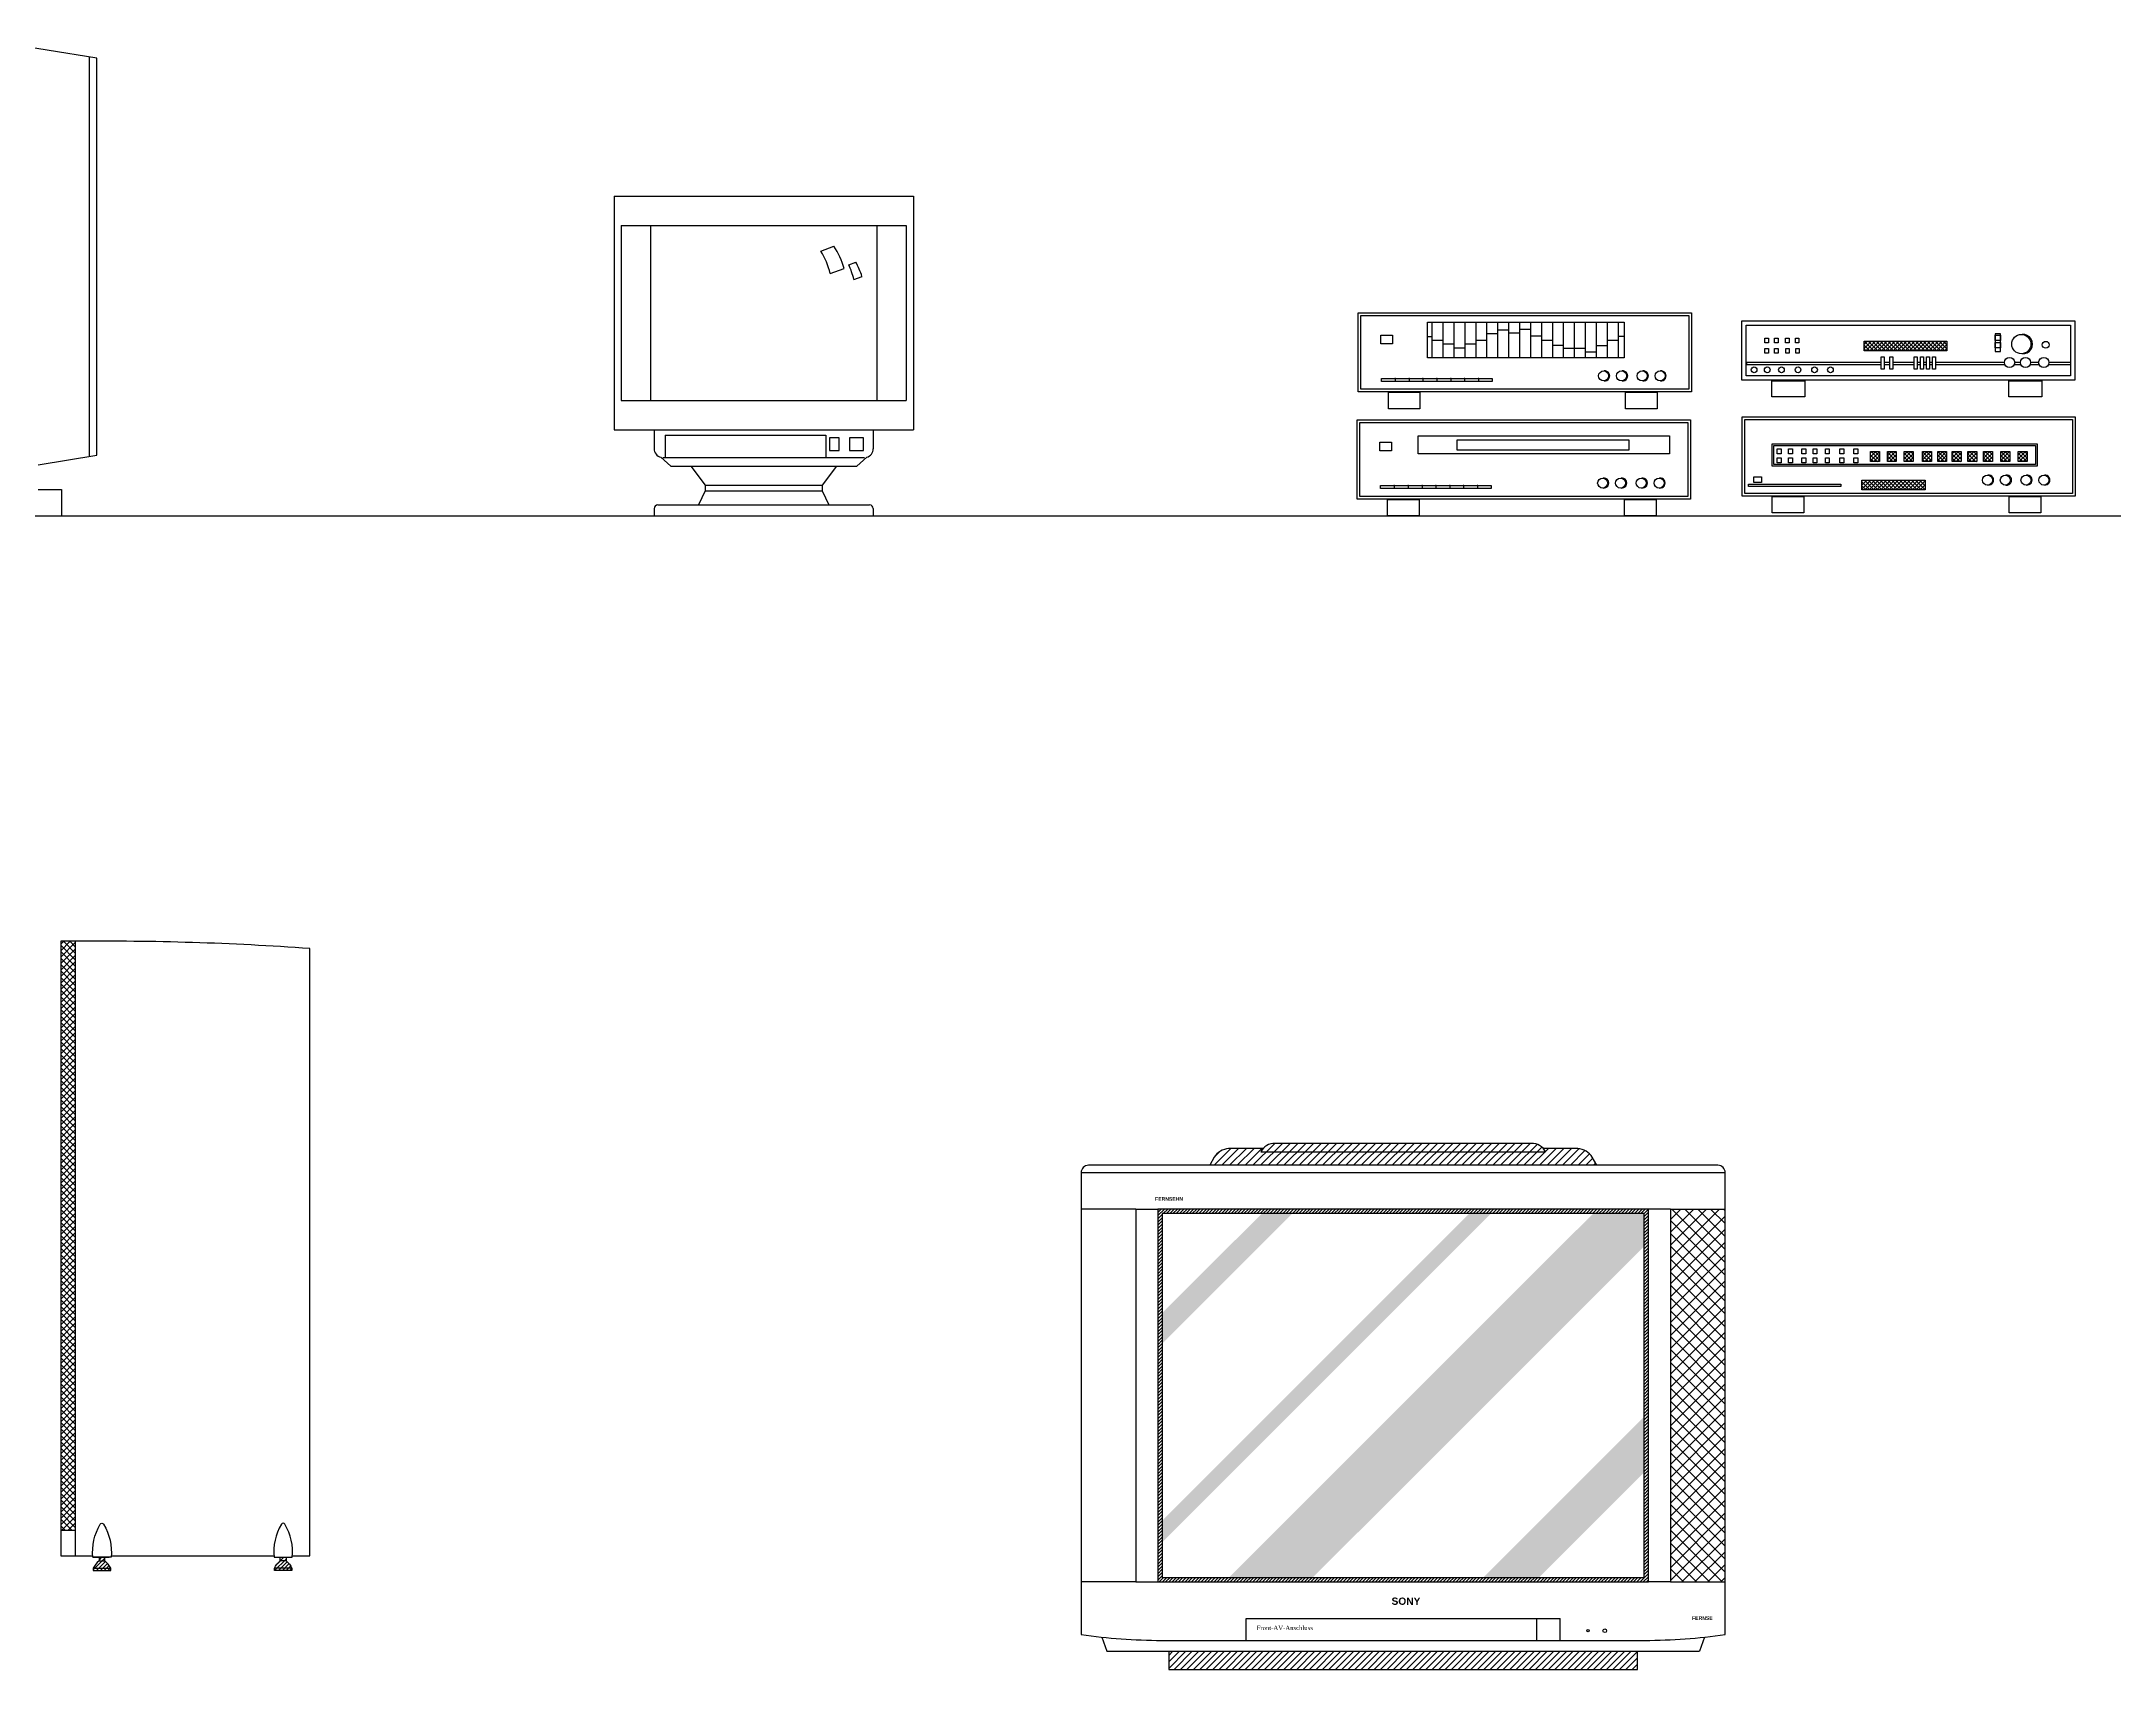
# Model space of a CAD drawing. Header units: inches. Extents: x 11.8 to 54.3, y 10.8 to 35.6.
# Drawn here: x 37.665 to 40.504, y 19.918 to 22.148 of the extents above; entities that cross this region are included whole.
import ezdxf
from ezdxf.enums import TextEntityAlignment as Align

# ---------------------------------------------------------------- set-up
doc = ezdxf.new("R2010")
doc.units = ezdxf.units.IN
doc.header["$MEASUREMENT"] = 0
for name, color, linetype in [('02', 2, 'Continuous'), ('1', 1, 'Continuous'), ('4', 4, 'Continuous'), ('8', 8, 'Continuous')]:
    doc.layers.add(name, color=color, linetype=linetype)
doc.styles.add('HT2', font='swisseb.ttf')
doc.styles.add('STYLE5', font='dutchi.ttf')
pattern_1 = [(45, (-18.7713383, 23.102771), (-0.00265165043, 0.00265165043), [])]
pattern_2 = [(45, (62.8663164, 12.80848), (-0.00269407684, 0.00269407684), []), (135, (62.8663164, 12.80848), (-0.00269407684, -0.00269407684), [])]

msp = doc.modelspace()

# ---------------------------------------------------------------- hatches: boundary and pattern name
at = {"layer": '1'}
h = msp.add_hatch(dxfattribs=at)
h.set_pattern_fill('LINE', color=256, scale=0.12, angle=90, style=0)
h.set_pattern_definition([(90, (8.144823, -35.885623), (-0.015, 9e-19), [])])
h.paths.add_polyline_path([(39.5636, 21.7635), (39.5636, 21.7149), (39.8329, 21.7149), (39.8329, 21.7635)])
at = {"layer": '8'}
h = msp.add_hatch(dxfattribs=at)
h.set_pattern_fill('ANSI37', color=256, scale=0.0012, style=0)
h.set_pattern_definition([(45, (63.604928, 13.149457), (-0.00269407684, 0.00269407684), []), (135, (63.604928, 13.149457), (-0.00269407684, -0.00269407684), [])])
h.paths.add_polyline_path([(40.1615, 21.7377), (40.1615, 21.7245), (40.2745, 21.7245), (40.2745, 21.7377)])
h = msp.add_hatch(dxfattribs=at)
h.set_pattern_fill('ANSI37', color=256, scale=0.0012, style=0)
h.set_pattern_definition(pattern_2)
h.paths.add_polyline_path([(40.1825, 21.5726), (40.1825, 21.5864), (40.1702, 21.5864), (40.1702, 21.5726)])
h.paths.add_polyline_path([(40.2054, 21.5726), (40.2054, 21.5864), (40.1932, 21.5864), (40.1932, 21.5726)])
h.paths.add_polyline_path([(40.2284, 21.5726), (40.2284, 21.5864), (40.2161, 21.5864), (40.2161, 21.5726)])
h.paths.add_polyline_path([(40.2536, 21.5864), (40.2414, 21.5864), (40.2414, 21.5726), (40.2536, 21.5726)])
h.paths.add_polyline_path([(40.2621, 21.5726), (40.2743, 21.5726), (40.2743, 21.5864), (40.2621, 21.5864)])
h.paths.add_polyline_path([(40.2942, 21.5726), (40.2942, 21.5864), (40.282, 21.5864), (40.282, 21.5726)])
h.paths.add_polyline_path([(40.3034, 21.5726), (40.3156, 21.5726), (40.3156, 21.5864), (40.3034, 21.5864)])
h.paths.add_polyline_path([(40.3371, 21.5864), (40.3248, 21.5864), (40.3248, 21.5726), (40.3371, 21.5726)])
h.paths.add_polyline_path([(40.3608, 21.5726), (40.3608, 21.5864), (40.3486, 21.5864), (40.3486, 21.5726)])
h.paths.add_polyline_path([(40.3845, 21.5864), (40.3723, 21.5864), (40.3723, 21.5726), (40.3845, 21.5726)])
h = msp.add_hatch(dxfattribs=at)
h.set_pattern_fill('ANSI37', color=256, scale=0.0012, style=0)
h.set_pattern_definition(pattern_2)
h.paths.add_polyline_path([(40.2449, 21.534), (40.2449, 21.5471), (40.1583, 21.5471), (40.1583, 21.534)])
h = msp.add_hatch(dxfattribs=at)
h.set_pattern_fill('ANSI37,_O', color=256, scale=0.05)
h.set_pattern_definition([(45, (-18.7713383, 23.102771), (-0.0044194174, 0.0044194174), []), (135, (-18.7713383, 23.102771), (-0.0044194174, -0.0044194174), [])])
h.paths.add_polyline_path([(37.7117, 20.9154), (37.6917, 20.9154), (37.6917, 20.1084), (37.7117, 20.1084)])
h = msp.add_hatch(dxfattribs=at)
h.set_pattern_fill('ANSI31,_O', color=256, scale=0.06)
h.set_pattern_definition([(45, (-10.4744986, 23.8111395), (-0.0053033009, 0.0053033009), [])])
h.paths.add_polyline_path([(39.3546, 20.6386, 0.277313), (39.3351, 20.6269), (39.7251, 20.6269, 0.277313), (39.7056, 20.6386)])
h.paths.add_polyline_path([(39.7951, 20.6086), (39.7891, 20.6195, 0.228268), (39.7692, 20.6316), (39.7217, 20.6316, -0.066055), (39.7251, 20.6269), (39.3351, 20.6269, -0.066055), (39.3385, 20.6316), (39.2911, 20.6316, 0.228268), (39.2712, 20.6195), (39.2651, 20.6086)])
h = msp.add_hatch(dxfattribs=at)
h.set_pattern_fill('ANSI31,_O', color=256, scale=0.025)
h.set_pattern_definition([(45, (-10.4744986, 23.8111395), (-0.0022097087, 0.0022097087), [])])
h.paths.add_polyline_path([(39.2001, 20.0436), (39.8601, 20.0436), (39.8601, 20.5426), (39.2001, 20.5426)], flags=16)
h.paths.add_polyline_path([(39.1941, 20.0376), (39.8661, 20.0376), (39.8661, 20.5486), (39.1941, 20.5486)])
h = msp.add_hatch(dxfattribs=at)
h.set_pattern_fill('AR-SAND,_O', color=256, scale=0.005)
h.set_pattern_definition([(37.5, (-10.4744986, 23.8111395), (-0.0003149668, 0.0096341188), [0, -0.0076, 0, -0.0085, 0, -0.008125]), (7.5, (-10.474499, 23.81114), (0.0088488835, 0.0141107303), [0, -0.0041, 0, -0.00685, 0, -0.002625]), (327.5, (-10.4806486, 23.8111395), (0.0155707093, 2.82953e-05), [0, -0.0025, 0, -0.009, 0, -0.01175]), (317.5, (-10.480649, 23.81114), (0.015030633, 0.004388378), [0, -0.00125, 0, -0.0059, 0, -0.00675])])
h.paths.add_polyline_path([(39.3785, 20.5426), (39.3367, 20.5426), (39.2001, 20.4061), (39.2001, 20.3643)])
h.paths.add_polyline_path([(39.6506, 20.5426), (39.6209, 20.5426), (39.2001, 20.1218), (39.2001, 20.0921)])
h.paths.add_polyline_path([(39.8601, 20.4976), (39.8601, 20.5426), (39.7904, 20.5426), (39.2914, 20.0436), (39.4062, 20.0436)])
h.paths.add_polyline_path([(39.8601, 20.2133), (39.8601, 20.2642), (39.6395, 20.0436), (39.6904, 20.0436)], flags=17)
h.paths.add_polyline_path([(39.8601, 20.1879), (39.8601, 20.2133), (39.6904, 20.0436), (39.7159, 20.0436)], flags=17)
h = msp.add_hatch(dxfattribs=at)
h.set_pattern_fill('ANSI37', color=256, scale=0.1, style=0)
h.set_pattern_definition([(45, (-25.352997, 18.200208), (-0.0088388348, 0.0088388348), []), (135, (-25.352997, 18.200208), (-0.0088388348, -0.0088388348), [])])
h.paths.add_polyline_path([(39.9711, 20.5486), (39.8961, 20.5486), (39.8961, 20.0376), (39.9711, 20.0376)])
h = msp.add_hatch(dxfattribs=at)
h.set_pattern_fill('ANSI31,_O', color=256, scale=0.03)
h.set_pattern_definition(pattern_1)
h.paths.add_polyline_path([(37.7522, 20.0664), (37.7522, 20.0714), (37.7442, 20.0714), (37.7442, 20.0664)])
h.paths.add_polyline_path([(37.7442, 20.0664, 0.105499), (37.7362, 20.0564), (37.7602, 20.0564, 0.105499), (37.7522, 20.0664)])
h.paths.add_polyline_path([(37.7602, 20.0534), (37.7602, 20.0564), (37.7362, 20.0564), (37.7362, 20.0534)])
h = msp.add_hatch(dxfattribs=at)
h.set_pattern_fill('ANSI31,_O', color=256, scale=0.03)
h.set_pattern_definition(pattern_1)
h.paths.add_polyline_path([(38.0003, 20.0664), (38.0003, 20.0714), (37.9923, 20.0714), (37.9923, 20.0664)])
h.paths.add_polyline_path([(37.9923, 20.0664, 0.105499), (37.9843, 20.0564), (38.0083, 20.0564, 0.105499), (38.0003, 20.0664)])
h.paths.add_polyline_path([(38.0083, 20.0534), (38.0083, 20.0564), (37.9843, 20.0564), (37.9843, 20.0534)])
h = msp.add_hatch(dxfattribs=at)
h.set_pattern_fill('ANSI31,_O', color=256, scale=0.05)
h.set_pattern_definition([(45, (-25.720131, 18.3290676), (-0.0044194174, 0.0044194174), [])])
h.paths.add_polyline_path([(39.8511, 19.9176), (39.8511, 19.9426), (39.2091, 19.9426), (39.2091, 19.9176)])

# ---------------------------------------------------------------- linework, layer by layer
at = {"layer": '02'}
for p, q in [((37.7313, 21.5797), (37.7313, 22.127)), ((38.4594, 21.8963), (38.8494, 21.8963)), ((38.4594, 21.8963), (38.4594, 21.6563)), ((38.4994, 21.8963), (38.4994, 21.6563)), ((38.8094, 21.8963), (38.8094, 21.6563)), ((38.8494, 21.8963), (38.8494, 21.6563)), ((38.7326, 21.8612), (38.7504, 21.8678)), ((38.7454, 21.8303), (38.7645, 21.8374)), ((38.7709, 21.8424), (38.7805, 21.846)), ((38.7778, 21.8223), (38.789, 21.8264)), ((39.6448, 21.7484), (39.6598, 21.7484)), ((39.6598, 21.7534), (39.6748, 21.7534)), ((39.6748, 21.7492), (39.6898, 21.7492)), ((39.6898, 21.7541), (39.7048, 21.7541)), ((39.9997, 21.7596), (40.4438, 21.7596)), ((39.9997, 21.6902), (39.9997, 21.7596)), ((40.4438, 21.7596), (40.4438, 21.6902)), ((39.5636, 21.7439), (39.5698, 21.7439)), ((39.5698, 21.7392), (39.5848, 21.7392)), ((39.5848, 21.734), (39.5998, 21.734)), ((39.5998, 21.7287), (39.6148, 21.7287)), ((39.6148, 21.734), (39.6298, 21.734)), ((39.6298, 21.7392), (39.6448, 21.7392)), ((39.7048, 21.745), (39.7198, 21.745)), ((39.7198, 21.7392), (39.7348, 21.7392)), ((39.7348, 21.7321), (39.7498, 21.7321)), ((39.7498, 21.7279), (39.7648, 21.7279)), ((39.7648, 21.7279), (39.7798, 21.7279)), ((39.7798, 21.723), (39.7948, 21.723)), ((39.7948, 21.7317), (39.8098, 21.7317)), ((39.8098, 21.7392), (39.8248, 21.7392)), ((39.8248, 21.7443), (39.8329, 21.7443)), ((40.4438, 21.6902), (39.9997, 21.6902)), ((39.5003, 21.6865), (39.6521, 21.6865)), ((39.5003, 21.6826), (39.5003, 21.6865)), ((39.6521, 21.6826), (39.5003, 21.6826)), ((39.5192, 21.6865), (39.5192, 21.6826)), ((39.5382, 21.6865), (39.5382, 21.6826)), ((39.5572, 21.6865), (39.5572, 21.6826)), ((39.5762, 21.6865), (39.5762, 21.6826)), ((39.5952, 21.6865), (39.5952, 21.6826)), ((39.6142, 21.6865), (39.6142, 21.6826)), ((39.6332, 21.6865), (39.6332, 21.6826)), ((39.6521, 21.6865), (39.6521, 21.6826)), ((38.4594, 21.6563), (38.8494, 21.6563)), ((38.5044, 21.6163), (38.8044, 21.6163)), ((38.5194, 21.609), (38.7394, 21.609)), ((38.5194, 21.609), (38.5194, 21.5783)), ((38.7394, 21.609), (38.7394, 21.5783)), ((38.7579, 21.6052), (38.7446, 21.6052)), ((38.7446, 21.6052), (38.7446, 21.5881)), ((38.7579, 21.5881), (38.7579, 21.6052)), ((38.791, 21.6052), (38.772, 21.6052)), ((38.772, 21.6052), (38.772, 21.5881)), ((38.791, 21.5881), (38.791, 21.6052)), ((38.5164, 21.5783), (38.7924, 21.5783)), ((38.7446, 21.5881), (38.7579, 21.5881)), ((38.772, 21.5881), (38.791, 21.5881)), ((38.5546, 21.5662), (38.7541, 21.5662)), ((38.5744, 21.5405), (38.7344, 21.5405)), ((38.5744, 21.5325), (38.7344, 21.5325)), ((39.499, 21.5398), (39.6508, 21.5398)), ((39.499, 21.5358), (39.499, 21.5398)), ((39.6508, 21.5358), (39.499, 21.5358)), ((39.5179, 21.5398), (39.5179, 21.5358)), ((39.5369, 21.5398), (39.5369, 21.5358)), ((39.5559, 21.5398), (39.5559, 21.5358)), ((39.5749, 21.5398), (39.5749, 21.5358)), ((39.5939, 21.5398), (39.5939, 21.5358)), ((39.6129, 21.5398), (39.6129, 21.5358)), ((39.6319, 21.5398), (39.6319, 21.5358)), ((39.6508, 21.5398), (39.6508, 21.5358)), ((38.5653, 21.5133), (38.7434, 21.5133)), ((37.6917, 20.9154), (37.6917, 20.0734)), ((37.7117, 20.9154), (37.6917, 20.9154)), ((37.7117, 20.9154), (37.7117, 20.0734)), ((38.0327, 20.0734), (38.0327, 20.9054)), ((39.0891, 20.5986), (39.9711, 20.5986)), ((39.1641, 20.5486), (39.0891, 20.5486)), ((39.1641, 20.5486), (39.1641, 20.0376)), ((39.1641, 20.5486), (39.1941, 20.5486)), ((39.8961, 20.5486), (39.8661, 20.5486)), ((39.8961, 20.5486), (39.8961, 20.0376)), ((39.8961, 20.5486), (39.9711, 20.5486)), ((37.6917, 20.1084), (37.7117, 20.1084)), ((37.6917, 20.0734), (37.7355, 20.0734)), ((37.7357, 20.0714), (37.7582, 20.0714)), ((37.7608, 20.0734), (37.9836, 20.0734)), ((38.009, 20.0734), (38.0327, 20.0734)), ((37.7362, 20.0564), (37.7602, 20.0564)), ((37.7442, 20.0664), (37.7522, 20.0664)), ((38.0083, 20.0564), (37.9843, 20.0564)), ((38.0003, 20.0664), (37.9923, 20.0664)), ((39.1641, 20.0376), (39.0891, 20.0376)), ((39.1641, 20.0376), (39.1941, 20.0376)), ((39.8961, 20.0376), (39.8661, 20.0376)), ((39.8961, 20.0376), (39.9711, 20.0376)), ((39.3151, 19.9876), (39.7451, 19.9876)), ((39.3151, 19.9576), (39.3151, 19.9876)), ((39.7131, 19.9576), (39.7131, 19.9876)), ((39.7451, 19.9576), (39.7451, 19.9876))]:
    msp.add_line(p, q, dxfattribs=at)
for points in [[(39.4722, 21.7729), (39.9211, 21.7729), (39.9211, 21.6717), (39.4722, 21.6717)], [(40.3408, 21.7233), (40.3479, 21.7233), (40.3479, 21.7477), (40.3408, 21.7477)], [(39.4996, 21.7459), (39.5155, 21.7459), (39.5155, 21.7342), (39.4996, 21.7342)], [(40.0255, 21.7416), (40.0302, 21.7416), (40.0302, 21.7354), (40.0255, 21.7354)], [(40.0255, 21.7276), (40.0302, 21.7276), (40.0302, 21.7214), (40.0255, 21.7214)], [(40.0388, 21.7416), (40.0435, 21.7416), (40.0435, 21.7354), (40.0388, 21.7354)], [(40.0388, 21.7276), (40.0435, 21.7276), (40.0435, 21.7214), (40.0388, 21.7214)], [(40.0538, 21.7416), (40.0585, 21.7416), (40.0585, 21.7354), (40.0538, 21.7354)], [(40.0539, 21.7276), (40.0586, 21.7276), (40.0586, 21.7214), (40.0539, 21.7214)], [(40.0674, 21.7416), (40.0721, 21.7416), (40.0721, 21.7354), (40.0674, 21.7354)], [(40.0677, 21.7276), (40.0724, 21.7276), (40.0724, 21.7214), (40.0677, 21.7214)], [(40.3408, 21.7459), (40.3479, 21.7459), (40.3479, 21.7388), (40.3408, 21.7388)], [(40.3408, 21.7357), (40.3479, 21.7357), (40.3479, 21.7287), (40.3408, 21.7287)], [(39.4709, 21.6262), (39.9198, 21.6262), (39.9198, 21.5249), (39.4709, 21.5249)], [(39.9978, 21.6303), (40.4467, 21.6303), (40.4467, 21.529), (39.9978, 21.529)], [(39.4983, 21.5991), (39.5142, 21.5991), (39.5142, 21.5875), (39.4983, 21.5875)], [(39.6042, 21.6023), (39.8391, 21.6023), (39.8391, 21.5883), (39.6042, 21.5883)], [(40.0378, 21.5948), (40.396, 21.5948), (40.396, 21.5688), (40.0378, 21.5688)], [(40.0424, 21.5902), (40.0478, 21.5902), (40.0478, 21.5833), (40.0424, 21.5833)], [(40.0424, 21.578), (40.0478, 21.578), (40.0478, 21.5711), (40.0424, 21.5711)], [(40.0577, 21.5902), (40.0631, 21.5902), (40.0631, 21.5833), (40.0577, 21.5833)], [(40.0577, 21.578), (40.0631, 21.578), (40.0631, 21.5711), (40.0577, 21.5711)], [(40.0761, 21.5902), (40.0814, 21.5902), (40.0814, 21.5833), (40.0761, 21.5833)], [(40.0761, 21.578), (40.0814, 21.578), (40.0814, 21.5711), (40.0761, 21.5711)], [(40.0914, 21.5902), (40.0967, 21.5902), (40.0967, 21.5833), (40.0914, 21.5833)], [(40.0914, 21.578), (40.0967, 21.578), (40.0967, 21.5711), (40.0914, 21.5711)], [(40.1082, 21.5902), (40.1136, 21.5902), (40.1136, 21.5833), (40.1082, 21.5833)], [(40.1082, 21.578), (40.1136, 21.578), (40.1136, 21.5711), (40.1082, 21.5711)], [(40.1281, 21.5902), (40.1335, 21.5902), (40.1335, 21.5833), (40.1281, 21.5833)], [(40.1281, 21.578), (40.1335, 21.578), (40.1335, 21.5711), (40.1281, 21.5711)], [(40.1473, 21.5902), (40.1526, 21.5902), (40.1526, 21.5833), (40.1473, 21.5833)], [(40.1473, 21.578), (40.1526, 21.578), (40.1526, 21.5711), (40.1473, 21.5711)], [(40.0104, 21.5519), (40.021, 21.5519), (40.021, 21.5442), (40.0104, 21.5442)], [(40.003, 21.5417), (40.1296, 21.5417), (40.1296, 21.5384), (40.003, 21.5384)], [(39.1941, 20.0376), (39.8661, 20.0376), (39.8661, 20.5486), (39.1941, 20.5486)], [(39.2001, 20.0436), (39.8601, 20.0436), (39.8601, 20.5426), (39.2001, 20.5426)]]:
    msp.add_lwpolyline(points, close=True, dxfattribs=at)
for points in [[(40.1848, 21.7053), (40.0005, 21.7053), (40.0005, 21.709), (40.1848, 21.709)], [(40.1889, 21.709), (40.1964, 21.709)], [(40.1889, 21.709), (40.1964, 21.709)], [(40.1964, 21.7053), (40.1889, 21.7053)], [(40.1964, 21.7053), (40.1889, 21.7053)], [(40.2006, 21.709), (40.2298, 21.709)], [(40.2298, 21.7053), (40.2006, 21.7053)], [(40.234, 21.709), (40.2386, 21.709)], [(40.2386, 21.7053), (40.234, 21.7053)], [(40.2427, 21.709), (40.2468, 21.709)], [(40.2468, 21.7053), (40.2427, 21.7053)], [(40.251, 21.709), (40.2551, 21.709)], [(40.2551, 21.7053), (40.251, 21.7053)], [(40.2592, 21.709), (40.3535, 21.709)], [(40.3543, 21.7053), (40.2592, 21.7053)], [(40.3761, 21.7053), (40.3667, 21.7053)], [(40.3675, 21.709), (40.3753, 21.709)], [(40.401, 21.7053), (40.3886, 21.7053)], [(40.3893, 21.709), (40.4003, 21.709)], [(40.4438, 21.7053), (40.4135, 21.7053)], [(40.4143, 21.709), (40.4438, 21.709)]]:
    msp.add_lwpolyline(points, dxfattribs=at)
for points in [[(37.7357, 20.0714, -0.160836), (37.7458, 20.1166, -0.200544), (37.7482, 20.1184, -0.200544), (37.7505, 20.1166, -0.160836), (37.7607, 20.0714)], [(38.0088, 20.0714, 0.160836), (37.9987, 20.1166, 0.200544), (37.9963, 20.1184, 0.200544), (37.9939, 20.1166, 0.160836), (37.9838, 20.0714)]]:
    msp.add_lwpolyline(points, format="xyb", close=True, dxfattribs=at)
for points in [[(37.7442, 20.0714), (37.7442, 20.0664, 0.105499), (37.7362, 20.0564), (37.7362, 20.0534), (37.7602, 20.0534), (37.7602, 20.0564, 0.105499), (37.7522, 20.0664), (37.7522, 20.0714)], [(38.0003, 20.0714), (38.0003, 20.0664, -0.105499), (38.0083, 20.0564), (38.0083, 20.0534), (37.9843, 20.0534), (37.9843, 20.0564, -0.105499), (37.9923, 20.0664), (37.9923, 20.0714)]]:
    msp.add_lwpolyline(points, format="xyb", dxfattribs=at)
for centre, radius in [((39.8046, 21.6901), 0.00689), ((39.8291, 21.6901), 0.00689), ((39.8574, 21.6901), 0.00689), ((39.8819, 21.6901), 0.00689), ((39.8033, 21.5433), 0.00689), ((39.8278, 21.5433), 0.00689), ((39.8561, 21.5433), 0.00689), ((39.8806, 21.5433), 0.00689), ((40.3302, 21.5474), 0.00689), ((40.3547, 21.5474), 0.00689), ((40.383, 21.5474), 0.00689), ((40.4075, 21.5474), 0.00689), ((39.7832, 19.9708), 0.0015), ((39.8061, 19.9708), 0.0025)]:
    msp.add_circle(centre, radius, dxfattribs=at)
for centre, radius, start, end in [((38.6423, 21.8058), 0.1059, 13.3721, 31.5318), ((38.6625, 21.8086), 0.1059, 15.7294, 33.9351), ((38.6748, 21.7978), 0.1059, 13.3721, 24.9176), ((38.688, 21.7944), 0.1059, 17.5695, 29.1309), ((39.8061, 21.6901), 0.00689, 263.7616, 96.2384), ((39.8307, 21.6901), 0.00689, 263.321, 96.679), ((39.859, 21.6901), 0.00689, 263.6792, 96.3208), ((39.8833, 21.6901), 0.00689, 264.1332, 95.8668), ((39.8048, 21.5433), 0.00689, 263.7616, 96.2384), ((39.8294, 21.5433), 0.00689, 263.321, 96.679), ((39.8577, 21.5433), 0.00689, 263.6792, 96.3208), ((39.882, 21.5433), 0.00689, 264.1332, 95.8668), ((40.3317, 21.5474), 0.00689, 263.7616, 96.2384), ((40.3563, 21.5474), 0.00689, 263.321, 96.679), ((40.3845, 21.5474), 0.00689, 263.6792, 96.3208), ((40.4089, 21.5474), 0.00689, 264.1332, 95.8668), ((37.7498, 16.9802), 3.9354, 85.8771, 90.5542)]:
    msp.add_arc(centre, radius, start, end, dxfattribs=at)
for p in [(39.5192, 21.6865), (39.5382, 21.6865), (39.5572, 21.6865), (39.5762, 21.6865), (39.5952, 21.6865), (39.6142, 21.6865), (39.6332, 21.6865), (39.5179, 21.5398), (39.5369, 21.5398), (39.5559, 21.5398), (39.5749, 21.5398), (39.5939, 21.5398), (39.6129, 21.5398), (39.6319, 21.5398)]:
    msp.add_point(p, dxfattribs=at)
at = {"layer": '1'}
msp.add_line((33.6152, 21.4983), (53.9414, 21.4983), dxfattribs=at)
for points in [[(40.1615, 21.7377), (40.2745, 21.7377), (40.2745, 21.7245), (40.1615, 21.7245)], [(40.1848, 21.7162), (40.1889, 21.7162), (40.1889, 21.6995), (40.1848, 21.6995)], [(40.1964, 21.7162), (40.2006, 21.7162), (40.2006, 21.6995), (40.1964, 21.6995)], [(40.2298, 21.7162), (40.234, 21.7162), (40.234, 21.6995), (40.2298, 21.6995)], [(40.2386, 21.7162), (40.2427, 21.7162), (40.2427, 21.6995), (40.2386, 21.6995)], [(40.2468, 21.7162), (40.251, 21.7162), (40.251, 21.6995), (40.2468, 21.6995)], [(40.2551, 21.7162), (40.2592, 21.7162), (40.2592, 21.6995), (40.2551, 21.6995)], [(39.5508, 21.6082), (39.8947, 21.6082), (39.8947, 21.5832), (39.5508, 21.5832)], [(40.0354, 21.5972), (40.3984, 21.5972), (40.3984, 21.5664), (40.0354, 21.5664)], [(40.1702, 21.5864), (40.1825, 21.5864), (40.1825, 21.5726), (40.1702, 21.5726)], [(40.1932, 21.5864), (40.2054, 21.5864), (40.2054, 21.5726), (40.1932, 21.5726)], [(40.2161, 21.5864), (40.2284, 21.5864), (40.2284, 21.5726), (40.2161, 21.5726)], [(40.2414, 21.5864), (40.2536, 21.5864), (40.2536, 21.5726), (40.2414, 21.5726)], [(40.2621, 21.5864), (40.2743, 21.5864), (40.2743, 21.5726), (40.2621, 21.5726)], [(40.282, 21.5864), (40.2942, 21.5864), (40.2942, 21.5726), (40.282, 21.5726)], [(40.3034, 21.5864), (40.3156, 21.5864), (40.3156, 21.5726), (40.3034, 21.5726)], [(40.3248, 21.5864), (40.3371, 21.5864), (40.3371, 21.5726), (40.3248, 21.5726)], [(40.3486, 21.5864), (40.3608, 21.5864), (40.3608, 21.5726), (40.3486, 21.5726)], [(40.3723, 21.5864), (40.3845, 21.5864), (40.3845, 21.5726), (40.3723, 21.5726)], [(40.1583, 21.5471), (40.2449, 21.5471), (40.2449, 21.534), (40.1583, 21.534)]]:
    msp.add_lwpolyline(points, close=True, dxfattribs=at)
for centre, radius in [((40.3766, 21.7337), 0.0132), ((40.41, 21.7327), 0.00473), ((40.0107, 21.6984), 0.0039), ((40.0287, 21.6984), 0.0039), ((40.0481, 21.6984), 0.0039), ((40.0708, 21.6984), 0.0039), ((40.0934, 21.6984), 0.0039), ((40.1152, 21.6984), 0.0039), ((40.3605, 21.7085), 0.00702), ((40.3823, 21.7085), 0.00702), ((40.4073, 21.7085), 0.00702)]:
    msp.add_circle(centre, radius, dxfattribs=at)
msp.add_arc((40.3789, 21.7337), 0.0132, 264.8512, 95.1488, dxfattribs=at)
at = {"layer": '4'}
for p, q in [((37.7413, 22.1254), (37.5988, 22.1483)), ((37.7413, 21.5813), (37.7413, 22.1254)), ((38.4494, 21.9363), (38.8594, 21.9363)), ((38.4494, 21.9363), (38.4494, 21.6163)), ((38.8594, 21.9363), (38.8594, 21.6163)), ((39.9937, 21.7656), (40.4498, 21.7656)), ((39.9937, 21.6842), (39.9937, 21.7656)), ((40.4498, 21.7656), (40.4498, 21.6842)), ((40.4498, 21.6842), (39.9937, 21.6842)), ((38.4494, 21.6163), (38.5044, 21.6163)), ((38.5044, 21.6163), (38.5044, 21.5903)), ((38.8044, 21.6163), (38.8044, 21.5903)), ((38.8044, 21.6163), (38.8594, 21.6163)), ((37.6608, 21.5683), (37.7413, 21.5813)), ((38.5134, 21.5787), (38.527, 21.5662)), ((38.7955, 21.5787), (38.7819, 21.5662)), ((38.527, 21.5662), (38.5546, 21.5662)), ((38.5546, 21.5662), (38.5744, 21.5405)), ((38.7541, 21.5662), (38.7344, 21.5405)), ((38.7541, 21.5662), (38.7819, 21.5662)), ((37.6608, 21.5343), (37.6928, 21.5343)), ((37.6928, 21.5343), (37.6928, 21.4983)), ((38.5744, 21.5325), (38.5653, 21.5133)), ((38.5744, 21.5405), (38.5744, 21.5325)), ((38.7344, 21.5405), (38.7344, 21.5325)), ((38.7344, 21.5325), (38.7434, 21.5133)), ((36.9499, 21.4983), (37.6928, 21.4983)), ((36.9499, 21.4983), (37.6928, 21.4983)), ((38.5044, 21.5083), (38.5044, 21.4983)), ((38.5044, 21.4983), (38.8044, 21.4983)), ((38.5094, 21.5133), (38.5653, 21.5133)), ((38.7434, 21.5133), (38.7994, 21.5133)), ((38.8044, 21.5083), (38.8044, 21.4983)), ((39.1176, 19.9621), (39.1241, 19.9426)), ((39.9426, 19.9621), (39.9361, 19.9426)), ((39.1241, 19.9426), (39.9361, 19.9426)), ((39.2091, 19.9426), (39.2091, 19.9176)), ((39.8511, 19.9176), (39.8511, 19.9426)), ((39.2091, 19.9176), (39.8511, 19.9176))]:
    msp.add_line(p, q, dxfattribs=at)
for points in [[(39.4686, 21.7765), (39.9247, 21.7765), (39.9247, 21.6681), (39.4686, 21.6681)], [(39.5636, 21.7635), (39.8329, 21.7635), (39.8329, 21.7149), (39.5636, 21.7149)], [(39.5099, 21.6676), (39.5531, 21.6676), (39.5531, 21.6451), (39.5099, 21.6451)], [(39.8346, 21.6676), (39.8777, 21.6676), (39.8777, 21.6451), (39.8346, 21.6451)], [(40.035, 21.6833), (40.0802, 21.6833), (40.0802, 21.6614), (40.035, 21.6614)], [(40.3597, 21.6833), (40.4049, 21.6833), (40.4049, 21.6614), (40.3597, 21.6614)], [(39.9942, 21.6339), (40.4503, 21.6339), (40.4503, 21.5254), (39.9942, 21.5254)], [(39.4673, 21.6298), (39.9234, 21.6298), (39.9234, 21.5213), (39.4673, 21.5213)], [(39.5086, 21.5208), (39.5518, 21.5208), (39.5518, 21.4983), (39.5086, 21.4983)], [(39.8333, 21.5208), (39.8764, 21.5208), (39.8764, 21.4983), (39.8333, 21.4983)], [(40.0355, 21.5249), (40.0786, 21.5249), (40.0786, 21.5024), (40.0355, 21.5024)], [(40.3601, 21.5249), (40.4033, 21.5249), (40.4033, 21.5024), (40.3601, 21.5024)]]:
    msp.add_lwpolyline(points, close=True, dxfattribs=at)
for points in [[(39.3389, 20.6316), (39.2911, 20.6316, 0.228268), (39.2712, 20.6195), (39.2651, 20.6086)], [(39.7951, 20.6086), (39.7891, 20.6195, 0.228268), (39.7692, 20.6316), (39.7213, 20.6316)]]:
    msp.add_lwpolyline(points, format="xyb", dxfattribs=at)
for points in [[(39.7251, 20.6269, 0.27768), (39.7056, 20.6386), (39.3546, 20.6386, 0.27768), (39.3351, 20.6269)], [(39.0891, 19.9656, 0.034884), (39.1991, 19.9576), (39.8611, 19.9576, 0.034884), (39.9711, 19.9656), (39.9711, 20.5986, 0.414214), (39.9611, 20.6086), (39.0991, 20.6086, 0.414214), (39.0891, 20.5986)]]:
    msp.add_lwpolyline(points, format="xyb", close=True, dxfattribs=at)
for centre, radius, start, end in [((38.5164, 21.5903), 0.012, 180, 255.7923), ((38.7924, 21.5903), 0.012, 285.0296, 0), ((38.5094, 21.5083), 0.005, 90, 180), ((38.7994, 21.5083), 0.005, 0, 90)]:
    msp.add_arc(centre, radius, start, end, dxfattribs=at)

# ---------------------------------------------------------------- texts
at = {"layer": '02'}
for s, height, style, p in [('FERNSEHN', 0.005, 'HT2', (39.1903, 20.5599)), ('FERNSE', 0.005, 'HT2', (39.9256, 19.9857)), ('Front-AV-Anschluss', 0.006, 'STYLE5', (39.3295, 19.9717))]:
    msp.add_text(s, height=height, dxfattribs=dict(at, style=style)).set_placement(p)
at = {"layer": '02', "style": 'HT2'}
msp.add_text('SONY', height=0.01, dxfattribs=at).set_placement((39.5339, 20.0063), align=Align.CENTER)

doc.saveas('drawing.dxf')
